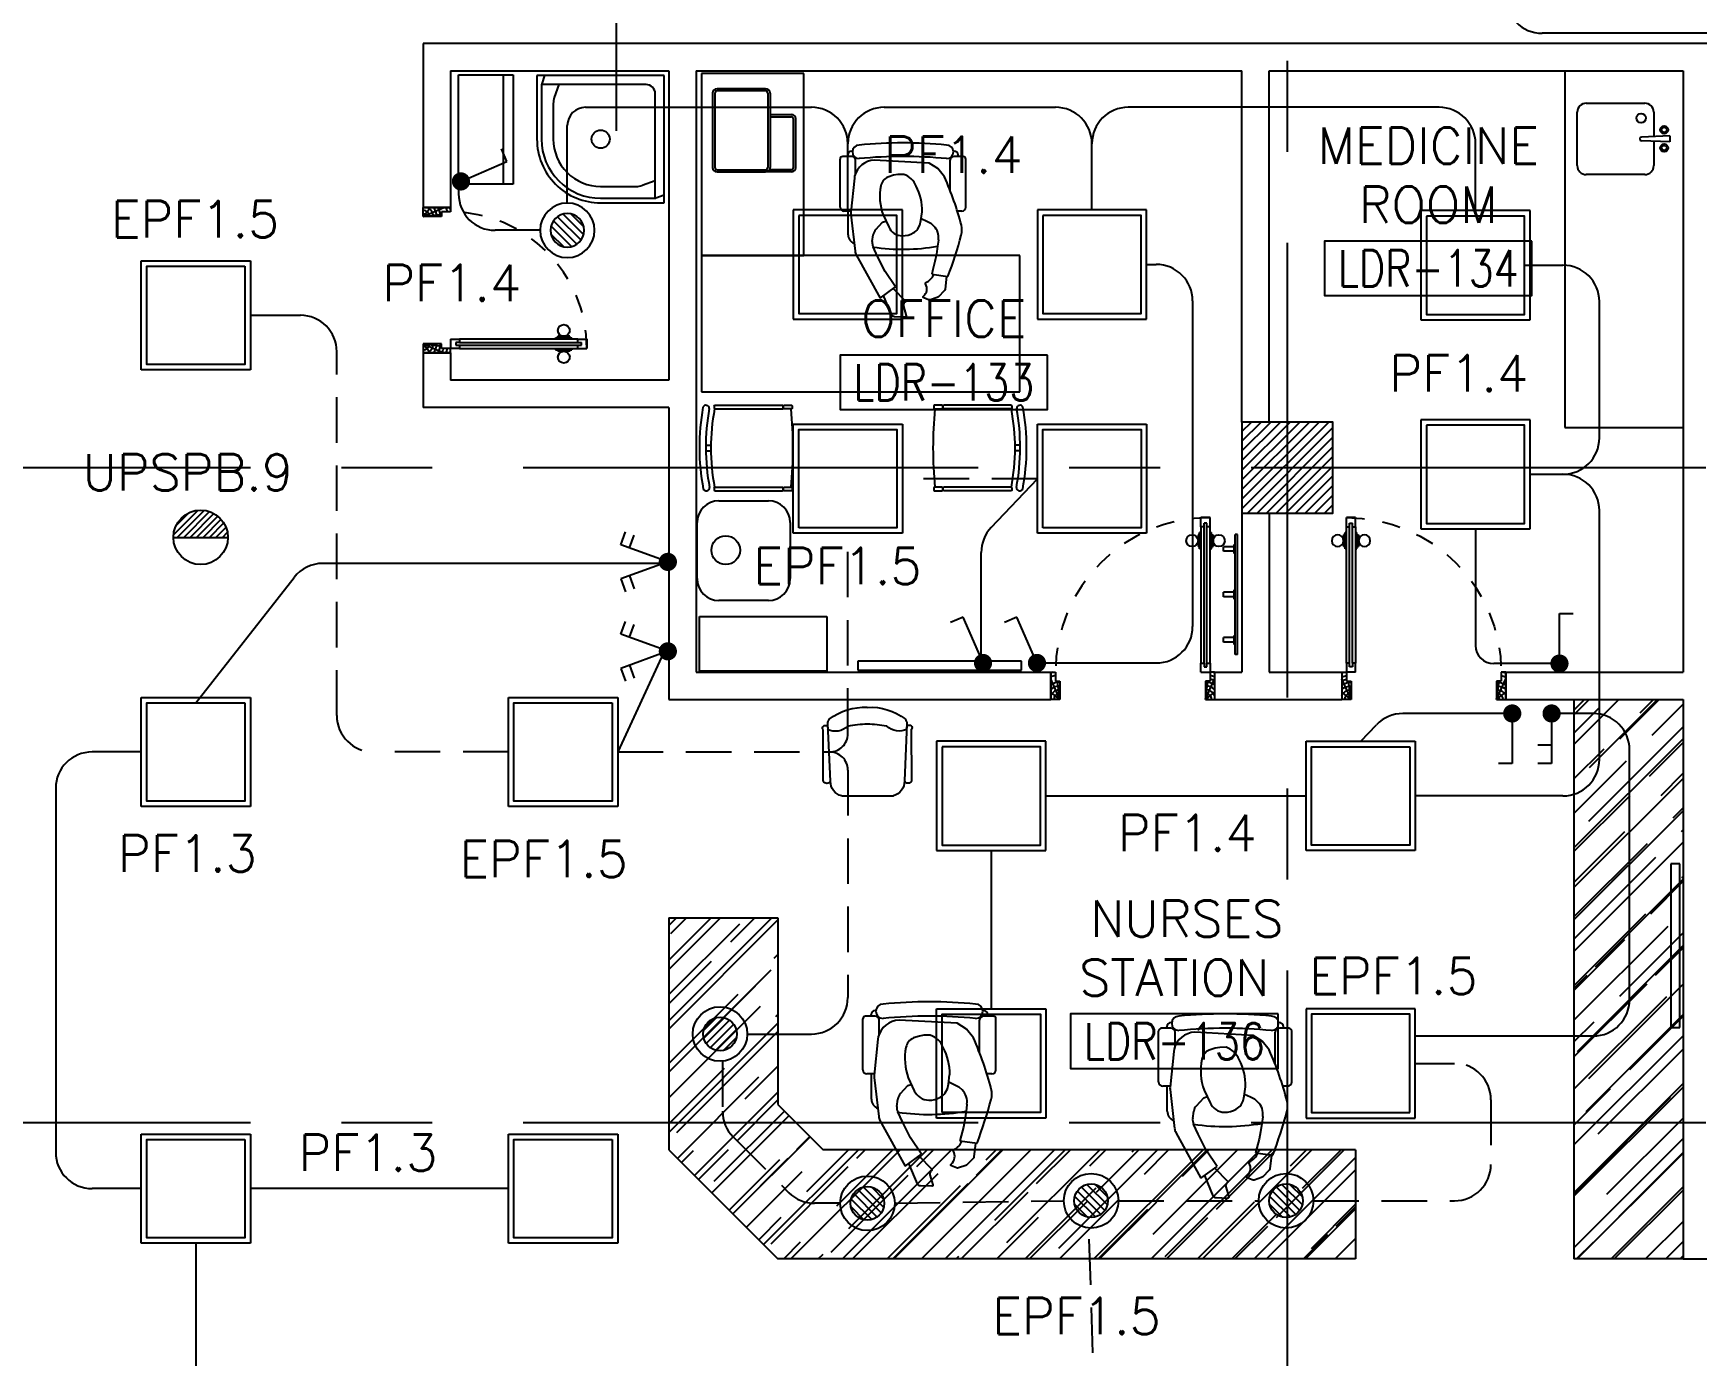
# Model space of a CAD drawing. Extents: x -0.3 to 91.9, y -1.1 to 78.4.
# Drawn here: x 17.66 to 26.8, y 15.27 to 22.54 of the extents above; entities that cross this region are included whole.
import ezdxf
from ezdxf.enums import TextEntityAlignment as Align

# ---------------------------------------------------------------- set-up
doc = ezdxf.new("R2010")
doc.units = 0
doc.header["$MEASUREMENT"] = 0
doc.linetypes.add('CENTERX2', pattern=[4, 2.5, -0.5, 0.5, -0.5])
doc.linetypes.add('HIDDEN', pattern=[0.375, 0.25, -0.125])
doc.layers.get('0').update_dxf_attribs({"linetype": 'CONTINUOUS'})
for name, color, linetype in [('AXES', 11, 'CENTERX2'), ('COL', 11, 'CONTINUOUS'), ('COUNTER', 7, 'CONTINUOUS'), ('DOOR', 7, 'CONTINUOUS'), ('E-CLINE', 4, 'CONTINUOUS'), ('E-HLINE', 4, 'HIDDEN'), ('E-LITE', 4, 'CONTINUOUS'), ('E-SWITCH', 4, 'CONTINUOUS'), ('E-TEXT', 4, 'CONTINUOUS'), ('E-TRXT', 4, 'CONTINUOUS'), ('EL-LITE', 4, 'CONTINUOUS'), ('FIX', 11, 'CONTINUOUS'), ('HAT', 11, 'CONTINUOUS'), ('NON-MEDICAL', 11, 'CONTINUOUS'), ('RM-BOX', 11, 'CONTINUOUS'), ('RM-NAME', 11, 'CONTINUOUS'), ('RM-NO', 11, 'CONTINUOUS'), ('WALL', 11, 'CONTINUOUS')]:
    doc.layers.add(name, color=color, linetype=linetype)
doc.styles.add('ROMANS', font='ROMANS.shx', dxfattribs={"width": 0.6})

# ---------------------------------------------------------------- blocks, each defined once
blk = doc.blocks.new('RM1')
at = {"layer": 'RM-BOX'}
blk.add_lwpolyline([(569.9, -200), (-569.9, -200), (-569.9, -500), (569.9, -500)], close=True, dxfattribs=at)
at = {"layer": 'RM-NAME', "style": 'ROMANS'}
for tag, p in [('ROOMNAME1', (0, 323.8)), ('ROOMNAME2', (0, 0))]:
    blk.add_attdef(tag, text='', height=200, dxfattribs=at).set_placement(p, align=Align.MIDDLE)
at = {"layer": 'RM-NO', "style": 'ROMANS', "width": 0.8}
blk.add_attdef('ROOMNO', text='', height=200, dxfattribs=at).set_placement((0, -350), align=Align.MIDDLE)
blk = doc.blocks.new('*X121')
at = {"color": 0}
for p, q in [((38539.2, 132672.8), (39016.1, 133149.7)), ((38539.2, 132725.8), (38963.1, 133149.7)), ((38539.2, 132778.9), (38910.1, 133149.7)), ((38539.2, 132831.9), (38857, 133149.7)), ((38539.2, 132884.9), (38804, 133149.7)), ((38539.2, 132938), (38751, 133149.7)), ((38539.2, 132991), (38697.9, 133149.7)), ((38539.2, 133044), (38644.9, 133149.7)), ((38539.2, 133097.1), (38591.9, 133149.7)), ((38569.2, 132649.7), (39039.2, 133119.8)), ((38622.2, 132649.7), (39039.2, 133066.7)), ((38675.2, 132649.7), (39039.2, 133013.7)), ((38728.3, 132649.7), (39039.2, 132960.7)), ((38781.3, 132649.7), (39039.2, 132907.6)), ((38834.3, 132649.7), (39039.2, 132854.6)), ((38887.4, 132649.7), (39039.2, 132801.6)), ((38940.4, 132649.7), (39039.2, 132748.5)), ((38993.4, 132649.7), (39039.2, 132695.5))]:
    blk.add_line(p, q, dxfattribs=at)
blk = doc.blocks.new('COL50')
at = {"layer": 'COL'}
blk.add_lwpolyline([(-250, 250), (-250, -250), (250, -250), (250, 250)], close=True, dxfattribs=at)
blk = doc.blocks.new('DOOR90')
at = {"layer": 'DOOR', "color": 0, "linetype": 'ByBlock'}
for p, q in [((-150, 0), (-150, -25)), ((-150, 0), (0, 0)), ((0, -50), (0, 0)), ((-1000, -25), (-1000, -75)), ((-1000, -75), (-1000, -25)), ((-950, -25), (-1000, -25)), ((-950, -75), (-1000, -75)), ((-970, -42), (-970, -58)), ((-950, -42), (-970, -42)), ((-950, -58), (-970, -58)), ((-950, -25), (-950, -42)), ((-950, -58), (-950, -75)), ((-917.6, -25), (-917.6, -17.8)), ((-827.6, -17.8), (-917.6, -17.8)), ((-917.6, -75), (-917.6, -82.2)), ((-827.6, -82.2), (-917.6, -82.2)), ((-905, -17.8), (-905, -8.8)), ((-905, -8.8), (-840.2, -8.8)), ((-905, -17.8), (-840.2, -17.8)), ((-905, -82.2), (-905, -91.2)), ((-905, -82.2), (-840.2, -82.2)), ((-905, -91.2), (-840.2, -91.2)), ((-840.2, -17.8), (-840.2, -8.8)), ((-840.2, -82.2), (-840.2, -91.2)), ((-827.6, -25), (-827.6, -17.8)), ((-827.6, -75), (-827.6, -82.2)), ((-200, -42), (-200, -25)), ((-200, -25), (-150, -25)), ((-180, -42), (-200, -42)), ((-200, -75), (-200, -58)), ((-200, -58), (-180, -58)), ((-150, -75), (-200, -75)), ((-180, -58), (-180, -42)), ((-150, -75), (-150, -25)), ((-150, -25), (-100, -25)), ((-100, -25), (-100, -50)), ((-100, -50), (0, -50)), ((-150, -900), (-150, -875)), ((-150, -875), (-100, -875)), ((0, -900), (-150, -900)), ((-150, -900), (0, -900)), ((-100, -850), (0, -850)), ((-100, -875), (-100, -850)), ((0, -850), (0, -900))]:
    blk.add_line(p, q, dxfattribs=at)
at = {"layer": 'DOOR', "color": 9, "linetype": 'ByBlock'}
for p, q in [((0, -50), (-113.7, 0)), ((0, -50), (-40.1, 0)), ((0, -50), (-100, -36.6)), ((0, -850), (-113.7, -900)), ((0, -850), (-100, -863.4)), ((0, -850), (-40.1, -900))]:
    blk.add_line(p, q, dxfattribs=at)
at = {"layer": 'DOOR', "linetype": 'ByBlock'}
for p, q in [((-200, -25), (-950, -25)), ((-200, -42), (-950, -42)), ((-200, -58), (-950, -58)), ((-950, -75), (-200, -75))]:
    blk.add_line(p, q, dxfattribs=at)
at = {"layer": 'DOOR', "color": 0, "linetype": 'ByBlock'}
for centre in [(-872.6, 23.5), (-872.6, -123.5)]:
    blk.add_circle(centre, 32.4, dxfattribs=at)
at = {"layer": 'DOOR', "color": 9, "linetype": 'ByBlock'}
for centre, radius, start, end in [((0, -50), 154.4, 161.10529, 166.28577), ((0, -50), 134.4, 158.15985, 169.28002), ((0, -50), 94.4, 148.01819, 180), ((0, -50), 74.4, 137.77643, 180), ((0, -50), 114.4, 154.08384, 167.37743), ((0, -50), 54.4, 113.20738, 180), ((0, -50), 34.4, 90, 180), ((0, -50), 14.4, 90, 180), ((0, -850), 154.4, 193.71423, 198.89471), ((0, -850), 134.4, 190.71998, 201.84015), ((0, -850), 94.4, 180, 211.98181), ((0, -850), 74.4, 180, 222.22357), ((0, -850), 54.4, 180, 246.79262), ((0, -850), 34.4, 180, 270), ((0, -850), 14.4, 180, 270)]:
    blk.add_arc(centre, radius, start, end, dxfattribs=at)
at = {"layer": 'DOOR', "linetype": 'HIDDEN', "ltscale": 0.5}
blk.add_arc((-150, -25), 850, 180, 270, dxfattribs=at)
blk = doc.blocks.new('JAN-001')
for p, q in [((730, -30), (30, -30)), ((30, -30), (30, -730)), ((704.6, -80), (130, -80)), ((609.8, -80), (634.5, -151.8)), ((687.8, -30), (703.6, -76)), ((705, -380), (705, -84.2)), ((730, -380), (730, -30)), ((80, -130), (80, -704.6)), ((640, -380), (640, -184.4)), ((80, -609.8), (151.8, -634.5)), ((184.4, -640), (380, -640)), ((30, -687.8), (76, -703.6)), ((30, -730), (380, -730)), ((84.2, -705), (380, -705))]:
    blk.add_line(p, q)
blk.add_circle((380, -380), 50)
for centre, radius, start, end in [((130, -130), 50, 90, 180), ((680, -84.2), 25, 0, 19.0039), ((540, -184.4), 100, 0, 19.0039), ((380, -380), 350, 270, 0), ((380, -380), 325, 270, 0), ((380, -380), 260, 270, 0), ((184.4, -540), 100, 250.9961, 270), ((84.2, -680), 25, 250.9961, 270)]:
    blk.add_arc(centre, radius, start, end)
blk = doc.blocks.new('DOOR80')
at = {"layer": 'DOOR', "color": 0, "linetype": 'ByBlock'}
for p, q in [((-29.6, 900), (-79.6, 900)), ((-79.6, 900), (-29.6, 900)), ((-79.6, 850), (-79.6, 900)), ((-62.6, 850), (-79.6, 850)), ((-46.6, 870), (-62.6, 870)), ((-62.6, 850), (-62.6, 870)), ((-46.6, 850), (-46.6, 870)), ((-29.6, 850), (-46.6, 850)), ((-29.6, 850), (-29.6, 900)), ((-86.8, 805), (-95.8, 805)), ((-95.8, 805), (-95.8, 740.2)), ((-86.8, 740.2), (-95.8, 740.2)), ((-79.6, 817.6), (-86.8, 817.6)), ((-86.8, 727.6), (-86.8, 817.6)), ((-86.8, 805), (-86.8, 740.2)), ((-29.6, 817.6), (-22.4, 817.6)), ((-22.4, 727.6), (-22.4, 817.6)), ((-22.4, 805), (-13.4, 805)), ((-22.4, 805), (-22.4, 740.2)), ((-22.4, 740.2), (-13.4, 740.2)), ((-13.4, 805), (-13.4, 740.2)), ((-79.6, 727.6), (-86.8, 727.6)), ((-29.6, 727.6), (-22.4, 727.6)), ((-79.6, 200), (-62.6, 200)), ((-79.6, 150), (-79.6, 200)), ((-62.6, 200), (-62.6, 180)), ((-46.6, 200), (-29.6, 200)), ((-46.6, 180), (-46.6, 200)), ((-29.6, 200), (-29.6, 150)), ((-804.6, 0), (-804.6, 150)), ((-804.6, 150), (-779.6, 150)), ((-804.6, 150), (-804.6, 0)), ((-779.6, 150), (-779.6, 100)), ((-779.6, 100), (-754.6, 100)), ((-754.6, 100), (-754.6, 0)), ((-79.6, 150), (-29.6, 150)), ((-62.6, 180), (-46.6, 180)), ((-54.6, 100), (-54.6, 0)), ((-29.6, 100), (-54.6, 100)), ((-4.6, 150), (-29.6, 150)), ((-29.6, 150), (-29.6, 100)), ((-4.6, 150), (-4.6, 0)), ((-754.6, 0), (-804.6, 0)), ((-54.6, 0), (-4.6, 0))]:
    blk.add_line(p, q, dxfattribs=at)
at = {"layer": 'DOOR', "linetype": 'ByBlock'}
for p, q in [((-79.6, 850), (-79.6, 200)), ((-62.6, 200), (-62.6, 850)), ((-46.6, 200), (-46.6, 850)), ((-29.6, 200), (-29.6, 850)), ((-4.6, 0), (-4.6, 150))]:
    blk.add_line(p, q, dxfattribs=at)
at = {"layer": 'DOOR', "color": 9, "linetype": 'ByBlock'}
for p, q in [((-754.6, 0), (-804.6, 113.7)), ((-754.6, 0), (-767.9, 100)), ((-54.6, 0), (-4.6, 113.7)), ((-54.6, 0), (-41.2, 100)), ((-754.6, 0), (-804.6, 40.1)), ((-54.6, 0), (-4.6, 40.1))]:
    blk.add_line(p, q, dxfattribs=at)
at = {"layer": 'DOOR', "color": 0, "linetype": 'ByBlock'}
for centre in [(-128.1, 772.6), (19, 772.6)]:
    blk.add_circle(centre, 32.4, dxfattribs=at)
at = {"layer": 'DOOR', "linetype": 'HIDDEN', "ltscale": 0.5}
blk.add_arc((-29.6, 150), 750, 90, 180, dxfattribs=at)
at = {"layer": 'DOOR', "color": 9, "linetype": 'ByBlock'}
for centre, radius, start, end in [((-754.6, 0), 154.4, 103.71423, 108.89471), ((-754.6, 0), 134.4, 100.71998, 111.84015), ((-754.6, 0), 94.4, 90, 121.98181), ((-54.6, 0), 94.4, 58.01819, 90), ((-54.6, 0), 134.4, 68.15985, 79.28002), ((-54.6, 0), 114.4, 64.08384, 77.37743), ((-54.6, 0), 154.4, 71.10529, 76.28577), ((-754.6, 0), 74.4, 90, 132.22357), ((-754.6, 0), 54.4, 90, 156.79262), ((-754.6, 0), 34.4, 90, 180), ((-754.6, 0), 14.4, 90, 180), ((-54.6, 0), 74.4, 47.77643, 90), ((-54.6, 0), 54.4, 23.20738, 90), ((-54.6, 0), 34.4, 0, 90), ((-54.6, 0), 14.4, 0, 90)]:
    blk.add_arc(centre, radius, start, end, dxfattribs=at)
blk = doc.blocks.new('L42')
at = {"layer": 'E-LITE'}
for p, q in [((0.3, 0.3), (-0.3, 0.3)), ((-0.3, 0.3), (-0.3, -0.3)), ((0.3, -0.3), (0.3, 0.3)), ((-0.3, -0.3), (0.3, -0.3))]:
    blk.add_line(p, q, dxfattribs=at)
at = {"layer": 'E-LITE', "color": 8}
blk.add_lwpolyline([(-0.27, 0.27), (-0.27, -0.27), (0.27, -0.27), (0.27, 0.27)], close=True, dxfattribs=at)
blk = doc.blocks.new('*X59')
at = {"color": 0}
for p, q in [((21548.527, 18540.142), (21548.801, 18540.415)), ((21548.529, 18539.966), (21548.977, 18540.414)), ((21548.584, 18539.845), (21549.098, 18540.359)), ((21548.672, 18539.756), (21549.187, 18540.271)), ((21548.793, 18539.7), (21549.243, 18540.15)), ((21548.966, 18539.696), (21549.246, 18539.977))]:
    blk.add_line(p, q, dxfattribs=at)
blk = doc.blocks.new('SPOT')
at = {"layer": 'E-LITE'}
for radius in [0.6, 0.369]:
    blk.add_circle((0, 0), radius, dxfattribs=at)
at = {"layer": 'E-LITE', "color": 8}
blk.add_blockref('*X59', (-21548.886, -18540.056), dxfattribs=at)
blk = doc.blocks.new('1G1W')
for p, q in [((0, 0), (0.55, 0)), ((0.55, 0), (0.55, -0.15))]:
    blk.add_line(p, q)
at = {"const_width": 0.1}
blk.add_lwpolyline([(-0.05, 0, 1), (0.05, 0, 1)], format="xyb", close=True, dxfattribs=at)
blk = doc.blocks.new('2G2W')
for p, q in [((0, 0), (0.517, 0.188)), ((0.423, 0.154), (0.372, 0.295)), ((0.517, 0.188), (0.466, 0.329)), ((0, 0), (0.517, -0.188)), ((0.423, -0.154), (0.372, -0.295)), ((0.517, -0.188), (0.466, -0.329))]:
    blk.add_line(p, q)
at = {"const_width": 0.1}
blk.add_lwpolyline([(-0.05, 0, 1), (0.05, 0, 1)], format="xyb", close=True, dxfattribs=at)
blk = doc.blocks.new('EL')
at = {"layer": 'EL-LITE'}
h = blk.add_hatch(dxfattribs=at)
h.set_pattern_fill('ANSI31', color=4, scale=0.2, style=0)
h.set_pattern_definition([(45, (587.071197, 567.777136), (-0.0176776695, 0.0176776695), [])])
h.paths.add_polyline_path([(0.15, 0, 1), (-0.15, 0)])
at = {"layer": 'EL-LITE', "color": 4}
blk.add_line((-0.15, 0), (0.15, 0), dxfattribs=at)
blk.add_circle((0, 0), 0.15, dxfattribs=at)

msp = doc.modelspace()

# ---------------------------------------------------------------- hatches: boundary and pattern name
at = {"layer": 'COUNTER', "linetype": 'ByBlock'}
h = msp.add_hatch(dxfattribs=at)
h.set_pattern_fill('AR-RROOF', color=11, scale=0.2, angle=45, style=0)
h.set_pattern_definition([(45, (-14.23922, -112.74973), (0.16970563, 0.45254834), [3, -0.4, 1, -0.2]), (45, (-14.12184, -112.49093), (-0.32951176, 0.04666905), [0.6, -0.066, 1.2, -0.15]), (45, (-14.28872, -112.55882), (0.64063874, 0.83014336), [1.6, -0.28, 0.8, -0.2])])
h.paths.add_polyline_path([(21.15, 16.4), (21.75, 15.8), (24.925, 15.8), (24.925, 16.4), (21.9985, 16.4), (21.75, 16.6485), (21.75, 17.675), (21.15, 17.675)])
h.paths.add_polyline_path([(26.725, 18.875), (26.125, 18.875), (26.125, 15.8), (26.725, 15.8)])

# ---------------------------------------------------------------- linework, layer by layer
at = {"layer": 'AXES'}
for p, q in [((24.55, -1.1143), (24.55, 77.6984)), ((0.35, 20.15), (68.39, 20.15)), ((0.35, 16.55), (68.39, 16.55))]:
    msp.add_line(p, q, dxfattribs=at)
at = {"layer": 'COUNTER', "linetype": 'ByBlock'}
for p, q in [((26.125, 18.875), (26.125, 15.8)), ((21.15, 17.675), (21.15, 16.4)), ((21.15, 17.675), (21.75, 17.675)), ((21.75, 17.675), (21.75, 16.6485)), ((21.75, 16.6485), (21.9985, 16.4)), ((21.15, 16.4), (21.75, 15.8)), ((24.925, 16.4), (21.9985, 16.4)), ((24.925, 16.4), (24.925, 15.8)), ((24.925, 15.8), (21.75, 15.8)), ((26.725, 15.8), (26.125, 15.8))]:
    msp.add_line(p, q, dxfattribs=at)
at = {"layer": 'E-CLINE', "color": 4, "linetype": 'ByBlock'}
for p, q in [((30.8875, 22.537), (25.95, 22.537)), ((20.592, 21.6039), (20.592, 22.03)), ((25.5842, 21.562), (25.5842, 21.93)), ((18.85, 20.9867), (19.1249, 20.9867)), ((18.25, 18.5867), (17.9797, 18.5867)), ((23.222, 18.3452), (24.653, 18.3452)), ((22.922, 18.0452), (22.922, 17.1747)), ((21.5813, 17.0363), (21.934, 17.0363)), ((22.0916, 16.1057), (21.9515, 16.1057))]:
    msp.add_line(p, q, dxfattribs=at)
at = {"layer": 'E-CLINE', "color": 4}
for p, q in [((20.692, 22.13), (21.934, 22.13)), ((22.334, 22.13), (23.2756, 22.13)), ((25.3842, 22.13), (23.6756, 22.13)), ((22.134, 21.5663), (22.134, 21.93)), ((23.4756, 21.5663), (23.4756, 21.93)), ((25.8542, 21.262), (26.0647, 21.262)), ((26.2647, 20.3131), (26.2647, 21.062)), ((25.8842, 20.1131), (26.0647, 20.1131)), ((26.2647, 18.5452), (26.2647, 19.9131)), ((17.7797, 18.3867), (17.7797, 16.3867)), ((26.0647, 18.3452), (25.253, 18.3452)), ((18.25, 16.1867), (17.9797, 16.1867)), ((20.2688, 16.1867), (18.85, 16.1867)), ((18.55, 15.8867), (18.55, 14.4195))]:
    msp.add_line(p, q, dxfattribs=at)
at = {"layer": 'E-CLINE', "color": 4, "linetype": 'ByBlock'}
for centre, radius, start, end in [((25.95, 22.737), 0.2, 180, 270), ((20.692, 22.03), 0.1, 90, 180), ((25.3842, 21.93), 0.2, 0, 90), ((19.1249, 20.7867), 0.2, 0, 90), ((17.9797, 18.3867), 0.2, 90, 180), ((21.934, 17.2363), 0.2, 270, 0), ((21.6451, 16.612), 0.2, 180, 225), ((25.4689, 16.3198), 0.2, 270, 0), ((21.9515, 16.3057), 0.2, 225, 270)]:
    msp.add_arc(centre, radius, start, end, dxfattribs=at)
at = {"layer": 'E-CLINE', "color": 4}
for centre, start, end in [((21.934, 21.93), 0, 90), ((22.334, 21.93), 90, 180), ((23.2756, 21.93), 0, 90), ((23.6756, 21.93), 90, 180), ((26.0647, 21.062), 0, 90), ((26.0647, 20.3131), 270, 0), ((26.0647, 19.9131), 0, 90), ((26.0647, 18.5452), 270, 0), ((17.9797, 16.3867), 180, 270)]:
    msp.add_arc(centre, 0.2, start, end, dxfattribs=at)
at = {"layer": 'E-HLINE', "color": 4}
for p, q in [((19.3249, 18.7867), (19.3249, 20.7867)), ((23.1756, 20.0887), (22.434, 20.0887)), ((22.134, 18.6867), (22.134, 19.7887)), ((20.2688, 18.5867), (19.5249, 18.5867)), ((20.8688, 18.5867), (22.034, 18.5867)), ((22.134, 18.4867), (22.134, 17.2363)), ((21.4451, 16.887), (21.4451, 16.612)), ((25.253, 16.8747), (25.4689, 16.8747)), ((25.6689, 16.6747), (25.6689, 16.3198)), ((21.5037, 16.4706), (21.81, 16.1642)), ((22.3916, 16.1057), (23.321, 16.1198)), ((23.621, 16.1198), (24.3927, 16.1198)), ((24.6927, 16.1198), (25.4689, 16.1198)), ((23.5022, 14.5338), (23.4597, 15.9624))]:
    msp.add_line(p, q, dxfattribs=at)
for centre, radius, start, end in [((19.5249, 18.7867), 0.2, 180, 270), ((22.034, 18.6867), 0.1, 270, 0), ((22.034, 18.4867), 0.1, 0, 90), ((25.4689, 16.6747), 0.2, 0, 90)]:
    msp.add_arc(centre, radius, start, end, dxfattribs=at)
at = {"layer": 'E-SWITCH', "color": 4}
for p, q in [((19.9947, 21.708), (19.9947, 21.6539)), ((20.442, 21.4539), (20.1947, 21.4539)), ((23.7756, 21.2663), (23.8292, 21.2663)), ((24.0292, 21.0663), (24.0292, 19.2758)), ((22.9217, 19.8202), (23.1756, 20.0887)), ((25.5842, 19.8131), (25.5842, 19.1726)), ((22.8671, 19.0987), (22.8671, 19.6828)), ((21.1211, 19.623), (19.2475, 19.623)), ((18.55, 18.8567), (19.09, 19.5463)), ((26.0454, 19.3476), (26.1204, 19.3476)), ((26.0454, 19.0726), (26.0454, 19.3476)), ((21.1211, 19.1313), (20.8688, 18.5867)), ((23.1734, 19.0758), (23.8292, 19.0758)), ((26.0454, 19.0726), (25.6842, 19.0726)), ((25.7524, 18.7982), (25.1843, 18.7982)), ((25.7609, 18.7982), (25.7439, 18.7982)), ((25.7859, 18.7982), (25.7859, 18.5232)), ((26.231, 18.7982), (26.0023, 18.7982)), ((26.0023, 18.7982), (26.0023, 18.5232)), ((24.953, 18.6452), (25.0394, 18.736)), ((26.0023, 18.6232), (25.9273, 18.6232)), ((26.431, 17.2255), (26.431, 18.5982)), ((25.7859, 18.5232), (25.7109, 18.5232)), ((26.0023, 18.5232), (25.9273, 18.5232)), ((25.253, 17.0255), (26.231, 17.0255))]:
    msp.add_line(p, q, dxfattribs=at)
at = {"layer": 'E-SWITCH', "color": 4, "const_width": 0.05}
for points in [[(26.0454, 19.0476, 1), (26.0454, 19.0976, 1)], [(25.7859, 18.8232, 1), (25.7859, 18.7732, 1)], [(26.0023, 18.8232, 1), (26.0023, 18.7732, 1)]]:
    msp.add_lwpolyline(points, format="xyb", close=True, dxfattribs=at)
at = {"layer": 'E-SWITCH', "color": 4}
for centre, radius, start, end in [((20.1947, 21.6539), 0.2, 180, 270), ((23.8292, 21.0663), 0.2, 0, 90), ((23.0671, 19.6828), 0.2, 136.60424, 180), ((19.2475, 19.423), 0.2, 90, 141.93749), ((23.8292, 19.2758), 0.2, 270, 0), ((25.6842, 19.1726), 0.1, 180, 270), ((25.1843, 18.5982), 0.2, 90, 136.4143), ((26.231, 18.5982), 0.2, 0, 90), ((26.231, 17.2255), 0.2, 270, 0)]:
    msp.add_arc(centre, radius, start, end, dxfattribs=at)
at = {"layer": 'NON-MEDICAL'}
for p, q in [((21.8915, 22.3164), (21.329, 22.3164)), ((21.329, 22.3164), (21.329, 21.3164)), ((21.8915, 21.3164), (21.8915, 22.3164)), ((26.075, 22.33), (26.075, 20.3702)), ((19.9947, 22.308), (20.2947, 22.308)), ((19.9947, 21.708), (19.9947, 22.308)), ((20.2402, 22.308), (20.2402, 21.708)), ((20.2947, 22.308), (20.2947, 21.708)), ((21.6815, 22.2323), (21.4153, 22.2323)), ((21.6815, 22.2323), (21.4153, 22.2323)), ((21.6815, 22.2198), (21.4153, 22.2198)), ((21.6815, 22.2198), (21.4153, 22.2198)), ((21.3903, 22.2073), (21.3903, 21.7998)), ((21.3903, 22.2073), (21.3903, 21.7998)), ((21.4028, 22.2073), (21.4028, 21.7998)), ((21.4028, 22.2073), (21.4028, 21.7998)), ((21.694, 22.2073), (21.694, 21.7998)), ((21.694, 22.2073), (21.694, 21.7998)), ((21.7065, 22.2073), (21.7065, 21.7998)), ((21.7065, 22.2073), (21.7065, 21.7998)), ((26.1929, 22.1528), (26.514, 22.1528)), ((21.7065, 22.0911), (21.8228, 22.0911)), ((21.7065, 22.0911), (21.8228, 22.0911)), ((21.7065, 22.0786), (21.8228, 22.0786)), ((21.7065, 22.0786), (21.8228, 22.0786)), ((21.8353, 21.7998), (21.8353, 22.0661)), ((21.8353, 21.7998), (21.8353, 22.0661)), ((21.8478, 21.7998), (21.8478, 22.0661)), ((21.8478, 21.7998), (21.8478, 22.0661)), ((26.143, 21.81), (26.143, 22.1029)), ((26.5639, 22.1029), (26.5639, 21.9664)), ((26.652, 21.9725), (26.4968, 21.9664)), ((26.652, 21.9404), (26.4968, 21.9465)), ((26.5639, 21.9465), (26.5639, 21.81)), ((26.652, 21.9725), (26.652, 21.9404)), ((22.1552, 21.8599), (22.1059, 21.8599)), ((22.1339, 21.8599), (22.1339, 21.8676)), ((22.1593, 21.8894), (22.1557, 21.8894)), ((22.7177, 21.8894), (22.7141, 21.8894)), ((22.7675, 21.8599), (22.7181, 21.8599)), ((22.7395, 21.8599), (22.7395, 21.8676)), ((21.4153, 21.7873), (21.6815, 21.7873)), ((21.4153, 21.7873), (21.6815, 21.7873)), ((21.4153, 21.7748), (21.6815, 21.7748)), ((21.4153, 21.7748), (21.6815, 21.7748)), ((21.8228, 21.7748), (21.6815, 21.7748)), ((21.8228, 21.7748), (21.6815, 21.7748)), ((21.8228, 21.7873), (21.7032, 21.7873)), ((21.8228, 21.7873), (21.7032, 21.7873)), ((22.0914, 21.5813), (22.0914, 21.8454)), ((22.1764, 21.7671), (22.1764, 21.8387)), ((22.5814, 21.823), (22.2794, 21.8394)), ((22.629, 21.7931), (22.5814, 21.823)), ((22.6651, 21.7472), (22.629, 21.7931)), ((22.697, 21.6711), (22.697, 21.8387)), ((22.782, 21.5813), (22.782, 21.8454)), ((20.2947, 21.708), (19.9947, 21.708)), ((22.1697, 21.7399), (22.1505, 21.5531)), ((22.1712, 21.7518), (22.1697, 21.7399)), ((26.514, 21.7601), (26.1929, 21.7601)), ((22.1512, 21.56), (22.1126, 21.56)), ((22.1359, 21.4297), (22.1359, 21.56)), ((22.1506, 21.5416), (22.174, 21.3386)), ((22.2871, 21.4578), (22.3252, 21.4992)), ((22.3252, 21.4992), (22.3429, 21.505)), ((22.5369, 21.5181), (22.5688, 21.5038)), ((22.5688, 21.5038), (22.5895, 21.4931)), ((22.5895, 21.4931), (22.6064, 21.477)), ((22.7607, 21.56), (22.7358, 21.56)), ((22.2684, 21.3917), (22.2735, 21.429)), ((22.6314, 21.3998), (22.6275, 21.3661)), ((22.6317, 21.4023), (22.6314, 21.3998)), ((23.079, 21.3164), (21.329, 21.3164)), ((21.329, 21.3164), (21.8915, 21.3164)), ((21.329, 21.3164), (21.329, 20.5664)), ((21.329, 21.3164), (21.329, 20.5664)), ((22.1802, 21.319), (22.3111, 21.0814)), ((22.2963, 21.3106), (22.2727, 21.3626)), ((22.3386, 21.2278), (22.2963, 21.3106)), ((22.6207, 21.3224), (22.613, 21.2833)), ((22.6275, 21.3661), (22.6207, 21.3224)), ((23.079, 20.5664), (23.079, 21.3164)), ((22.3954, 21.1428), (22.3386, 21.2278)), ((22.6016, 21.2388), (22.5947, 21.2125)), ((22.613, 21.2833), (22.6016, 21.2388)), ((22.3111, 21.0814), (22.3954, 21.1428)), ((22.5947, 21.2125), (22.6841, 21.2006)), ((21.329, 20.5664), (23.079, 20.5664)), ((21.3983, 20.4887), (21.4015, 20.492)), ((21.3983, 20.4887), (21.3983, 20.4752)), ((21.4015, 20.492), (21.775, 20.492)), ((21.7783, 20.4887), (21.775, 20.492)), ((21.7783, 20.4887), (21.7783, 20.4752)), ((22.6561, 20.4887), (22.6593, 20.492)), ((22.6561, 20.4887), (22.6561, 20.4752)), ((23.0328, 20.492), (22.6593, 20.492)), ((23.0361, 20.4887), (23.0328, 20.492)), ((23.0361, 20.4887), (23.0361, 20.4752)), ((21.3983, 20.4752), (21.4015, 20.472)), ((21.4015, 20.472), (21.775, 20.472)), ((21.775, 20.472), (21.7783, 20.4752)), ((22.6593, 20.472), (22.6561, 20.4752)), ((23.0328, 20.472), (22.6593, 20.472)), ((23.0361, 20.4752), (23.0328, 20.472)), ((26.075, 20.3702), (26.725, 20.3702)), ((21.353, 20.2727), (21.3811, 20.2727)), ((21.353, 20.2422), (21.3811, 20.2422)), ((23.0813, 20.2727), (23.0532, 20.2727)), ((23.0813, 20.2422), (23.0532, 20.2422)), ((21.3983, 20.0387), (21.4015, 20.042)), ((21.3983, 20.0387), (21.3983, 20.0252)), ((21.3983, 20.0252), (21.4015, 20.022)), ((21.4015, 20.042), (21.775, 20.042)), ((21.7783, 20.0387), (21.775, 20.042)), ((21.775, 20.022), (21.7783, 20.0252)), ((21.7783, 20.0387), (21.7783, 20.0252)), ((22.6561, 20.0387), (22.6593, 20.042)), ((22.6561, 20.0387), (22.6561, 20.0252)), ((22.6593, 20.022), (22.6561, 20.0252)), ((23.0328, 20.042), (22.6593, 20.042)), ((23.0361, 20.0387), (23.0328, 20.042)), ((23.0361, 20.0252), (23.0328, 20.022)), ((23.0361, 20.0387), (23.0361, 20.0252)), ((21.4015, 20.022), (21.775, 20.022)), ((21.4255, 19.9676), (21.6971, 19.9676)), ((23.0328, 20.022), (22.6593, 20.022)), ((21.3053, 19.5393), (21.3053, 19.8473)), ((21.8174, 19.8473), (21.8174, 19.5393)), ((24.2627, 19.1221), (24.2627, 19.7825)), ((24.2754, 19.7825), (24.2627, 19.7825)), ((24.2754, 19.1221), (24.2754, 19.7825)), ((24.2577, 19.715), (24.1992, 19.715)), ((24.1992, 19.6896), (24.1992, 19.715)), ((24.2577, 19.6896), (24.1992, 19.6896)), ((24.2577, 19.6773), (24.2577, 19.7273)), ((24.2627, 19.7273), (24.2577, 19.7273)), ((24.2627, 19.6773), (24.2577, 19.6773)), ((24.2577, 19.4273), (24.2577, 19.4773)), ((24.2627, 19.4773), (24.2577, 19.4773)), ((21.6971, 19.419), (21.4255, 19.419)), ((24.2577, 19.465), (24.1992, 19.465)), ((24.1992, 19.4396), (24.1992, 19.465)), ((24.2577, 19.4396), (24.1992, 19.4396)), ((24.2627, 19.4273), (24.2577, 19.4273)), ((21.3184, 19.3316), (22.0184, 19.3316)), ((21.3184, 19.0316), (21.3184, 19.3316)), ((22.0184, 19.3316), (22.0184, 19.0316)), ((24.2577, 19.215), (24.1992, 19.215)), ((24.1992, 19.1896), (24.1992, 19.215)), ((24.2577, 19.1773), (24.2577, 19.2273)), ((24.2627, 19.2273), (24.2577, 19.2273)), ((24.2577, 19.1896), (24.1992, 19.1896)), ((24.2627, 19.1773), (24.2577, 19.1773)), ((24.2754, 19.1221), (24.2627, 19.1221)), ((22.0184, 19.0316), (21.3184, 19.0316)), ((23.0887, 19.0855), (22.1887, 19.0855)), ((22.1887, 19.0855), (22.1887, 19.0355)), ((22.1887, 19.0355), (23.0887, 19.0355)), ((23.0887, 19.0355), (23.0887, 19.0855)), ((26.6578, 17.9723), (26.6578, 17.0723)), ((26.7078, 17.9723), (26.6578, 17.9723)), ((26.7078, 17.0723), (26.7078, 17.9723)), ((21.15, 17.675), (21.15, 16.4)), ((21.15, 17.675), (21.75, 17.675)), ((21.75, 17.675), (21.75, 16.6485)), ((22.2165, 16.8394), (22.2165, 17.1191)), ((22.2841, 17.1344), (22.2318, 17.1344)), ((22.2615, 17.1344), (22.2615, 17.1427)), ((22.2884, 17.1657), (22.2846, 17.1657)), ((22.3065, 17.0362), (22.3065, 17.112)), ((22.7354, 17.0954), (22.4156, 17.1128)), ((22.8577, 16.9346), (22.8577, 17.112)), ((22.8796, 17.1657), (22.8758, 17.1657)), ((22.9324, 17.1344), (22.8801, 17.1344)), ((22.9027, 17.1344), (22.9027, 17.1427)), ((22.9477, 16.8394), (22.9477, 17.1191)), ((23.9143, 17.0993), (23.9105, 17.0993)), ((24.5055, 17.0993), (24.5017, 17.0993)), ((22.2994, 17.0074), (22.2791, 16.8097)), ((22.301, 17.02), (22.2994, 17.0074)), ((22.7857, 17.0638), (22.7354, 17.0954)), ((22.8239, 17.0151), (22.7857, 17.0638)), ((23.8424, 16.773), (23.8424, 17.0527)), ((23.91, 17.068), (23.8577, 17.068)), ((23.8874, 17.068), (23.8874, 17.0763)), ((23.9324, 16.9698), (23.9324, 17.0456)), ((24.3613, 17.029), (24.0415, 17.0464)), ((24.4116, 16.9974), (24.3613, 17.029)), ((24.4836, 16.8682), (24.4836, 17.0456)), ((24.5583, 17.068), (24.506, 17.068)), ((24.5286, 17.068), (24.5286, 17.0763)), ((24.5736, 16.773), (24.5736, 17.0527)), ((26.6578, 17.0723), (26.7078, 17.0723)), ((23.9253, 16.941), (23.905, 16.7433)), ((23.9269, 16.9536), (23.9253, 16.941)), ((24.4498, 16.9487), (24.4116, 16.9974)), ((22.2798, 16.8169), (22.239, 16.8169)), ((22.2636, 16.6789), (22.2636, 16.8169)), ((22.2792, 16.7975), (22.3039, 16.5825)), ((22.4237, 16.7087), (22.464, 16.7525)), ((22.464, 16.7525), (22.4828, 16.7587)), ((22.6882, 16.7726), (22.722, 16.7574)), ((22.722, 16.7574), (22.7439, 16.7461)), ((22.7439, 16.7461), (22.7618, 16.729)), ((22.9252, 16.8169), (22.8988, 16.8169)), ((23.9057, 16.7505), (23.8649, 16.7505)), ((23.8895, 16.6125), (23.8895, 16.7505)), ((24.5511, 16.7505), (24.5247, 16.7505)), ((21.75, 16.6485), (21.9985, 16.4)), ((22.404, 16.6388), (22.4093, 16.6782)), ((22.7882, 16.6473), (22.7842, 16.6116)), ((22.7886, 16.6499), (22.7882, 16.6473)), ((23.9051, 16.7311), (23.9298, 16.5161)), ((24.0496, 16.6423), (24.0899, 16.6861)), ((24.0899, 16.6861), (24.1087, 16.6922)), ((24.3141, 16.7062), (24.3479, 16.691)), ((24.3479, 16.691), (24.3698, 16.6797)), ((24.3698, 16.6797), (24.3877, 16.6626)), ((22.3105, 16.5618), (22.4491, 16.3101)), ((22.4335, 16.5529), (22.4085, 16.6079)), ((22.4782, 16.4652), (22.4335, 16.5529)), ((22.7769, 16.5653), (22.7688, 16.5239)), ((22.7842, 16.6116), (22.7769, 16.5653)), ((24.0299, 16.5724), (24.0352, 16.6118)), ((24.4141, 16.5809), (24.4101, 16.5452)), ((24.4145, 16.5835), (24.4141, 16.5809)), ((22.5384, 16.3751), (22.4782, 16.4652)), ((22.7567, 16.4768), (22.7494, 16.449)), ((22.7688, 16.5239), (22.7567, 16.4768)), ((23.9364, 16.4954), (24.075, 16.2437)), ((24.0594, 16.4865), (24.0344, 16.5415)), ((24.1041, 16.3988), (24.0594, 16.4865)), ((24.4028, 16.4989), (24.3947, 16.4575)), ((24.4101, 16.5452), (24.4028, 16.4989)), ((21.15, 16.4), (21.75, 15.8)), ((24.925, 16.4), (21.9985, 16.4)), ((22.4491, 16.3101), (22.5384, 16.3751)), ((22.7494, 16.449), (22.8441, 16.4364)), ((24.1643, 16.3087), (24.1041, 16.3988)), ((24.3826, 16.4104), (24.3753, 16.3826)), ((24.3753, 16.3826), (24.47, 16.37)), ((24.3947, 16.4575), (24.3826, 16.4104)), ((24.925, 16.4), (24.925, 15.8)), ((24.075, 16.2437), (24.1643, 16.3087)), ((24.925, 15.8), (21.75, 15.8))]:
    msp.add_line(p, q, dxfattribs=at)
at = {"layer": 'NON-MEDICAL', "extrusion": (0, 0, -1)}
for p, q in [((21.9987, 18.4258), (21.9977, 18.7096)), ((22.0392, 18.426), (22.0235, 18.7407)), ((22.4582, 18.7422), (22.4446, 18.4273)), ((22.4851, 18.4275), (22.4842, 18.7112)), ((22.1003, 18.3451), (22.2422, 18.3456)), ((22.2422, 18.3456), (22.3841, 18.3461))]:
    msp.add_line(p, q, dxfattribs=at)
at = {"layer": 'NON-MEDICAL'}
for points in [[(22.5422, 21.5561, 0.128062), (22.5091, 21.6971, 0.215717), (22.4415, 21.7615), (22.4086, 21.7607), (22.3856, 21.7569), (22.3541, 21.7469, 0.242433), (22.3151, 21.6978, 0.136513), (22.3275, 21.539), (22.3584, 21.4731, 0.297129), (22.4338, 21.4239, 0.138986), (22.4937, 21.4395, 0.105167), (22.5195, 21.4624), (22.5303, 21.4831), (22.5356, 21.5077), (22.5417, 21.556)], [(22.3831, 21.1334), (22.4485, 21.0668, -0.445833), (22.448, 21.0577), (22.4462, 21.0563, 0.30427), (22.4399, 21.0368), (22.455, 20.9844, -0.509983), (22.4489, 20.9766), (22.3906, 20.9787, -0.292523), (22.3743, 20.9899), (22.3302, 21.095)], [(22.6769, 21.2014), (22.6683, 21.1302, -0.166504), (22.6638, 21.1209), (22.6319, 21.0887, -0.116666), (22.6257, 21.0848), (22.5878, 21.072, -0.181583), (22.5766, 21.0724), (22.5508, 21.0831, -0.566275), (22.5495, 21.0921, 0.372711), (22.561, 21.1596, -0.458371), (22.5635, 21.1672, 0.210622), (22.6052, 21.2111)], [(22.6938, 16.8127, 0.128062), (22.6587, 16.9621, 0.215717), (22.5872, 17.0303), (22.5523, 17.0294), (22.528, 17.0253), (22.4947, 17.0148, 0.242433), (22.4533, 16.9628, 0.136513), (22.4664, 16.7947), (22.4992, 16.7249, 0.297129), (22.579, 16.6728, 0.138986), (22.6425, 16.6893, 0.105167), (22.6698, 16.7136), (22.6812, 16.7355), (22.6868, 16.7615), (22.6933, 16.8127)], [(24.3197, 16.7463, 0.128062), (24.2847, 16.8957, 0.215717), (24.2132, 16.9639), (24.1782, 16.963), (24.1539, 16.9589), (24.1206, 16.9484, 0.242433), (24.0792, 16.8964, 0.136513), (24.0924, 16.7283), (24.1251, 16.6585, 0.297129), (24.2049, 16.6064, 0.138986), (24.2684, 16.6229, 0.105167), (24.2957, 16.6472), (24.3071, 16.6691), (24.3127, 16.6951), (24.3192, 16.7463)], [(22.8364, 16.4372), (22.8273, 16.3618, -0.166504), (22.8225, 16.352), (22.7888, 16.3179, -0.116666), (22.7822, 16.3138), (22.7421, 16.3003, -0.181583), (22.7303, 16.3007), (22.703, 16.312, -0.566275), (22.7016, 16.3215, 0.372711), (22.7138, 16.3929, -0.458371), (22.7164, 16.401, 0.210622), (22.7606, 16.4475)], [(24.4623, 16.3708), (24.4532, 16.2954, -0.166504), (24.4485, 16.2856), (24.4147, 16.2515, -0.116666), (24.4081, 16.2474), (24.368, 16.2339, -0.181583), (24.3562, 16.2343), (24.3289, 16.2456, -0.566275), (24.3275, 16.2551, 0.372711), (24.3397, 16.3265, -0.458371), (24.3423, 16.3346, 0.210622), (24.3865, 16.3811)], [(22.5254, 16.3652), (22.5946, 16.2947, -0.445833), (22.594, 16.2851), (22.5921, 16.2836, 0.30427), (22.5855, 16.2629), (22.6015, 16.2075, -0.509983), (22.595, 16.1992), (22.5333, 16.2014, -0.292523), (22.516, 16.2133), (22.4694, 16.3246)], [(24.1513, 16.2988), (24.2205, 16.2283, -0.445833), (24.2199, 16.2187), (24.218, 16.2172, 0.30427), (24.2114, 16.1965), (24.2274, 16.1411, -0.509983), (24.2209, 16.1328), (24.1592, 16.135, -0.292523), (24.142, 16.1469), (24.0953, 16.2582)]]:
    msp.add_lwpolyline(points, format="xyb", dxfattribs=at)
for points in [[(21.7815, 20.492), (21.825, 20.492), (21.8283, 20.4887), (21.8283, 20.4752), (21.825, 20.472), (21.7815, 20.472), (21.7783, 20.4752), (21.7783, 20.4887)], [(22.6528, 20.492), (22.6093, 20.492), (22.6061, 20.4887), (22.6061, 20.4752), (22.6093, 20.472), (22.6528, 20.472), (22.6561, 20.4752), (22.6561, 20.4887)], [(21.7815, 20.042), (21.825, 20.042), (21.8283, 20.0387), (21.8283, 20.0252), (21.825, 20.022), (21.7815, 20.022), (21.7783, 20.0252), (21.7783, 20.0387)], [(22.6528, 20.042), (22.6093, 20.042), (22.6061, 20.0387), (22.6061, 20.0252), (22.6093, 20.022), (22.6528, 20.022), (22.6561, 20.0252), (22.6561, 20.0387)]]:
    msp.add_lwpolyline(points, close=True, dxfattribs=at)
for centre, radius in [((26.4944, 22.0709), 0.0255), ((26.621, 22.0062), 0.0217), ((26.621, 22.0062), 0.014), ((26.621, 21.9067), 0.0217), ((26.621, 21.9067), 0.014), ((21.4629, 19.6958), 0.0787)]:
    msp.add_circle(centre, radius, dxfattribs=at)
for centre, radius, start, end in [((21.4153, 22.2073), 0.025, 90, 180), ((21.4153, 22.2073), 0.025, 90, 180), ((21.4153, 22.2073), 0.0125, 90, 180), ((21.4153, 22.2073), 0.0125, 90, 180), ((21.6815, 22.2073), 0.025, 0, 90), ((21.6815, 22.2073), 0.025, 0, 90), ((21.6815, 22.2073), 0.0125, 0, 90), ((21.6815, 22.2073), 0.0125, 0, 90), ((26.1929, 22.1029), 0.0499, 90, 180), ((26.514, 22.1029), 0.0499, 0, 90), ((21.8228, 22.0661), 0.025, 0, 90), ((21.8228, 22.0661), 0.025, 0, 90), ((21.8228, 22.0661), 0.0125, 0, 90), ((21.8228, 22.0661), 0.0125, 0, 90), ((26.4968, 21.9565), 0.00997, 90, 270), ((22.1059, 21.8454), 0.0145, 90, 180), ((22.1557, 21.8676), 0.0218, 90, 180), ((22.1552, 21.8387), 0.0211, 0, 90), ((22.1964, 21.8852), 0.0374, 90, 270), ((22.4367, 19.4509), 2.4833, 84.44787, 95.55213), ((22.4367, 19.4507), 2.4092, 84.2765, 95.7235), ((22.6769, 21.8852), 0.0374, 270, 90), ((22.7181, 21.8387), 0.0211, 90, 180), ((22.7177, 21.8676), 0.0218, 0, 90), ((22.7675, 21.8454), 0.0145, 0, 90), ((21.4153, 21.7998), 0.025, 180, 270), ((21.4153, 21.7998), 0.025, 180, 270), ((21.4153, 21.7998), 0.0125, 180, 270), ((21.4153, 21.7998), 0.0125, 180, 270), ((21.6815, 21.7998), 0.025, 270, 0), ((21.6815, 21.7998), 0.025, 270, 0), ((21.6815, 21.7998), 0.0125, 270, 0), ((21.6815, 21.7998), 0.0125, 270, 0), ((21.8228, 21.7998), 0.0125, 270, 0), ((21.8228, 21.7998), 0.0125, 270, 0), ((21.8228, 21.7998), 0.025, 270, 0), ((21.8228, 21.7998), 0.025, 270, 0), ((22.2849, 21.722), 0.1176, 92.67494, 165.29345), ((26.1929, 21.81), 0.0499, 180, 270), ((26.514, 21.81), 0.0499, 270, 0), ((21.1858, 21.0813), 1.6223, 14.29232, 24.23439), ((22.1126, 21.5813), 0.0213, 180, 270), ((22.7607, 21.5813), 0.0213, 270, 0), ((22.2034, 21.5477), 0.0531, 174.13003, 186.56656), ((22.1882, 21.4297), 0.0523, 180, 248.59125), ((22.3261, 21.4218), 0.0531, 137.38127, 172.24497), ((22.5478, 21.4155), 0.085, 351.07134, 46.37618), ((20.498, 22.0312), 2.3386, 339.19751, 345.057), ((22.6549, 21.4555), 0.1063, 345.057, 14.29232), ((22.2267, 21.3446), 0.0531, 186.56656, 208.84109), ((22.3211, 21.3846), 0.0531, 172.24497, 204.4377), ((22.4367, 22.4862), 1.1363, 261.72399, 279.66859), ((21.3543, 20.4743), 0.018, 359.44312, 157.64656), ((23.08, 20.4743), 0.018, 22.35344, 180.55688), ((22.531, 20.2617), 1.2133, 169.57711, 190.84799), ((22.5311, 20.2617), 1.178, 169.5839, 190.82925), ((22.5249, 20.257), 1.1438, 169.16569, 190.83431), ((19.6407, 20.257), 2.1916, 354.36999, 5.63001), ((24.7936, 20.257), 2.1916, 174.36999, 185.63001), ((21.9094, 20.257), 1.1438, 349.16569, 10.83431), ((21.9033, 20.2617), 1.178, 349.17075, 10.4161), ((21.9033, 20.2617), 1.2133, 349.15201, 10.42289), ((21.356, 20.0402), 0.018, 202.35344, 0.55688), ((23.0783, 20.0402), 0.018, 179.44312, 337.64656), ((21.4255, 19.8473), 0.1203, 90, 180), ((21.6971, 19.8473), 0.1203, 0, 90), ((21.4255, 19.5393), 0.1203, 180, 270), ((21.6971, 19.5393), 0.1203, 270, 0), ((22.3277, 17.1613), 0.0396, 90, 270), ((22.5821, 14.5838), 2.6294, 84.44787, 95.55213), ((22.8365, 17.1613), 0.0396, 270, 90), ((22.2318, 17.1191), 0.0154, 90, 180), ((22.2846, 17.1427), 0.0231, 90, 180), ((22.2841, 17.112), 0.0224, 0, 90), ((22.4214, 16.9884), 0.1245, 92.67494, 165.29345), ((22.5821, 14.5835), 2.5509, 84.2765, 95.7235), ((22.8801, 17.112), 0.0224, 90, 180), ((22.8796, 17.1427), 0.0231, 0, 90), ((22.9324, 17.1191), 0.0154, 0, 90), ((23.9105, 17.0763), 0.0231, 90, 180), ((23.9536, 17.0949), 0.0396, 90, 270), ((24.208, 14.5174), 2.6294, 84.44787, 95.55213), ((24.4624, 17.0949), 0.0396, 270, 90), ((24.5055, 17.0763), 0.0231, 0, 90), ((21.2576, 16.31), 1.7177, 14.29232, 24.23439), ((23.8577, 17.0527), 0.0154, 90, 180), ((23.91, 17.0456), 0.0224, 0, 90), ((24.0473, 16.922), 0.1245, 92.67494, 165.29345), ((24.208, 14.5171), 2.5509, 84.2765, 95.7235), ((24.506, 17.0456), 0.0224, 90, 180), ((24.5583, 17.0527), 0.0154, 0, 90), ((22.8835, 16.2436), 1.7177, 14.29232, 24.23439), ((22.239, 16.8394), 0.0225, 180, 270), ((22.9252, 16.8394), 0.0225, 270, 0), ((22.335, 16.8039), 0.0563, 174.13003, 186.56656), ((22.8131, 16.7063), 0.1125, 345.057, 14.29232), ((23.8649, 16.773), 0.0225, 180, 270), ((23.961, 16.7375), 0.0563, 174.13003, 186.56656), ((24.5511, 16.773), 0.0225, 270, 0), ((22.319, 16.6789), 0.0554, 180, 248.59125), ((22.4651, 16.6706), 0.0563, 137.38127, 172.24497), ((22.6997, 16.6639), 0.09, 351.07134, 46.37618), ((20.5293, 17.3158), 2.4762, 339.19751, 345.057), ((24.091, 16.6042), 0.0563, 137.38127, 172.24497), ((24.3256, 16.5975), 0.09, 351.07134, 46.37618), ((24.439, 16.6399), 0.1125, 345.057, 14.29232), ((22.3598, 16.5889), 0.0562, 186.56656, 208.84109), ((22.4597, 16.6312), 0.0563, 172.24497, 204.4377), ((22.5821, 17.7976), 1.2032, 261.72399, 279.66859), ((23.9449, 16.6125), 0.0554, 180, 248.59125), ((24.0856, 16.5648), 0.0563, 172.24497, 204.4377), ((22.1552, 17.2494), 2.4762, 339.19751, 345.057), ((23.9857, 16.5225), 0.0562, 186.56656, 208.84109), ((24.208, 17.7312), 1.2032, 261.72399, 279.66859)]:
    msp.add_arc(centre, radius, start, end, dxfattribs=at)
at = {"layer": 'NON-MEDICAL', "extrusion": (0, 0, -1)}
for centre, radius, start, end in [((-22.223, 18.5235), 0.309, 51.85124, 93.24743), ((-22.2601, 18.5236), 0.309, 86.36093, 127.75712), ((-22.0617, 18.7423), 0.0382, 357.71636, 39.34386), ((-22.42, 18.7435), 0.0382, 140.2645, 181.892), ((-22.0097, 18.718), 0.0146, 324.64829, 214.96008), ((-22.0641, 18.8017), 0.1014, 225.83657, 294.72766), ((-22.2501, 18.1778), 0.5632, 78.18141, 89.06074), ((-22.2355, 18.1777), 0.5632, 90.54762, 101.42695), ((-22.4172, 18.8029), 0.1014, 244.8807, 313.77179), ((-22.4722, 18.7196), 0.0146, 324.64829, 214.96008), ((-22.0189, 18.4364), 0.0228, 207.22552, 332.38284), ((-22.1202, 18.4236), 0.081, 284.204, 1.66456), ((-22.3637, 18.4244), 0.081, 177.9438, 255.40436), ((-22.4648, 18.4379), 0.0228, 207.22552, 332.38284)]:
    msp.add_arc(centre, radius, start, end, dxfattribs=at)
at = {"layer": 'RM-NAME', "color": 5, "linetype": 'ByBlock'}
msp.add_line((20.8597, 22.9923), (20.8597, 22.001), dxfattribs=at)
at = {"layer": 'WALL'}
for p, q in [((19.8, 22.48), (19.8, 21.58)), ((29.425, 22.48), (19.8, 22.48)), ((19.95, 22.33), (21.15, 22.33)), ((19.95, 22.33), (19.95, 21.58)), ((21.15, 22.33), (21.15, 20.63)), ((21.3, 22.33), (21.3, 19.025)), ((21.3, 22.33), (24.3, 22.33)), ((24.3, 20.4), (24.3, 22.33)), ((24.45, 20.4), (24.45, 22.33)), ((24.45, 22.33), (26.725, 22.33)), ((26.725, 22.33), (26.725, 19.025)), ((19.95, 21.58), (19.8, 21.58)), ((19.8, 20.78), (19.8, 20.48)), ((19.95, 20.78), (19.8, 20.78)), ((19.95, 20.78), (19.95, 20.63)), ((21.15, 20.63), (19.95, 20.63)), ((21.15, 20.48), (19.8, 20.48)), ((21.15, 20.48), (21.15, 18.875)), ((24.3, 19.9), (24.3, 19.025)), ((24.45, 19.9), (24.45, 19.025)), ((21.3, 19.025), (23.25, 19.025)), ((24.15, 19.025), (24.15, 18.875)), ((24.15, 19.025), (24.3, 19.025)), ((24.45, 19.025), (24.85, 19.025)), ((24.85, 19.025), (24.85, 18.875)), ((25.75, 19.025), (25.75, 18.875)), ((25.75, 19.025), (26.725, 19.025)), ((24.15, 18.875), (24.85, 18.875)), ((25.75, 18.875), (26.725, 18.875)), ((26.725, 18.875), (26.725, 15.8)), ((26.725, 15.8), (28.225, 15.8))]:
    msp.add_line(p, q, dxfattribs=at)
at = {"layer": 'WALL', "linetype": 'ByBlock'}
for p in [(23.25, 19.025), (21.15, 18.875)]:
    msp.add_line(p, (23.25, 18.875), dxfattribs=at)
at = {"layer": 'WALL', "linetype": 'ByBlock', "ltscale": 0.3}
msp.add_lwpolyline([(24.8, 20.4), (24.3, 20.4), (24.3, 19.9), (24.8, 19.9)], close=True, dxfattribs=at)

# ---------------------------------------------------------------- block references
at = {"layer": 'COL', "xscale": 0.0009999999892897904, "yscale": 0.000999999996565748, "zscale": 0.001}
msp.add_blockref('COL50', (24.55, 20.15), dxfattribs=at)
at = {"layer": 'DOOR', "color": 0, "linetype": 'ByBlock', "ltscale": 0.3, "xscale": 0.000999999996565748, "yscale": 0.000999999996565748, "zscale": 0.001, "rotation": 270}
msp.add_blockref('DOOR80', (19.8, 20.7755), dxfattribs=at)
at = {"layer": 'DOOR', "color": 0, "linetype": 'ByBlock', "yscale": 0.000999999996565748, "zscale": 0.001}
for p, xscale, rotation in [((24.15, 18.875), 0.000999999996565748, 270), ((24.85, 18.875), -0.000999999996565748, 90)]:
    msp.add_blockref('DOOR90', p, dxfattribs=dict(at, xscale=xscale, rotation=rotation))
at = {"layer": 'E-LITE', "yscale": 0.25, "zscale": 0.25}
for p, xscale, rotation in [((20.592, 21.4539), -0.25, 180), ((22.2416, 16.1057), 0.25, 270), ((23.471, 16.1198), 0.25, 270), ((24.5427, 16.1198), 0.25, 270)]:
    msp.add_blockref('SPOT', p, dxfattribs=dict(at, xscale=xscale, rotation=rotation))
at = {"layer": 'E-LITE'}
for name, p in [('L42', (22.134, 21.2663)), ('L42', (23.4756, 21.2663)), ('L42', (25.5842, 21.262)), ('L42', (25.5842, 20.1131)), ('EL', (18.5766, 19.7664)), ('L42', (22.922, 18.3452))]:
    msp.add_blockref(name, p, dxfattribs=at)
at = {"layer": 'E-LITE', "xscale": -1}
for p in [(18.55, 20.9867), (18.55, 18.5867), (20.5688, 18.5867), (24.953, 18.3452), (18.55, 16.1867), (20.5688, 16.1867)]:
    msp.add_blockref('L42', p, dxfattribs=at)
at = {"layer": 'E-LITE', "xscale": -1, "rotation": 180}
for p in [(22.134, 20.0887), (23.4756, 20.0887), (22.922, 16.8747)]:
    msp.add_blockref('L42', p, dxfattribs=at)
at = {"layer": 'E-LITE', "xscale": 0.25, "yscale": 0.25, "zscale": 0.25}
msp.add_blockref('SPOT', (21.4313, 17.0363), dxfattribs=at)
at = {"layer": 'E-LITE', "rotation": 180}
msp.add_blockref('L42', (24.953, 16.8747), dxfattribs=at)
at = {"layer": 'E-SWITCH', "color": 4, "yscale": 0.5, "zscale": 0.5}
for name, p, xscale, rotation in [('1G1W', (20.0074, 21.7226), -0.5000000000088983, 203.5901789530875), ('2G2W', (21.1446, 19.6315), 0.5, 180), ('2G2W', (21.1446, 19.1399), 0.5, 180), ('1G1W', (22.8771, 19.0758), -0.5000000000088983, 293.5901789530875), ('1G1W', (23.1734, 19.0758), -0.5000000000088983, 293.5901789530875)]:
    msp.add_blockref(name, p, dxfattribs=dict(at, xscale=xscale, rotation=rotation))
at = {"layer": 'FIX', "xscale": 0.000999999996565748, "yscale": 0.000999999996565748, "zscale": 0.001, "rotation": 270}
msp.add_blockref('JAN-001', (21.155, 22.335), dxfattribs=at)
at = {"layer": 'HAT', "xscale": 0.0009999999892897904, "yscale": 0.000999999996565748, "zscale": 0.001}
msp.add_blockref('*X121', (-14.2392, -112.7497), dxfattribs=at)
at = {"layer": 'RM-NAME', "xscale": 0.0009999999892897904, "yscale": 0.000999999996565748, "zscale": 0.001}
for p, values in [((25.3241, 21.5949), {'ROOMNO': 'LDR-134', 'ROOMNAME2': 'ROOM', 'ROOMNAME1': 'MEDICINE'}), ((22.6614, 20.9686), {'ROOMNO': 'LDR-133', 'ROOMNAME2': 'OFFICE'}), ((23.9285, 17.3468), {'ROOMNO': 'LDR-136', 'ROOMNAME2': 'STATION', 'ROOMNAME1': ' NURSES'})]:
    msp.add_blockref('RM1', p, dxfattribs=at).add_auto_attribs(values)

# ---------------------------------------------------------------- texts
at = {"layer": 'E-TEXT', "color": 4, "style": 'ROMANS'}
for s, p in [('PF1.4', (22.3325, 21.7692)), ('EPF1.5', (18.083, 21.4153)), ('PF1.4', (19.5752, 21.0651)), ('PF1.4', (25.1106, 20.5681)), ('EPF1.5', (21.6137, 19.5089)), ('PF1.4', (23.6179, 18.0416)), ('PF1.3', (18.1225, 17.9285)), ('EPF1.5', (19.9991, 17.899)), ('EPF1.5', (24.6701, 17.2557)), ('PF1.3', (19.1148, 16.2839)), ('EPF1.5', (22.9286, 15.3863))]:
    msp.add_text(s, height=0.2, dxfattribs=at).set_placement(p)
at = {"layer": 'E-TRXT', "color": 4, "style": 'ROMANS'}
msp.add_text('UPSPB.9', height=0.2, dxfattribs=at).set_placement((17.927, 20.0232))

doc.saveas('drawing.dxf')
